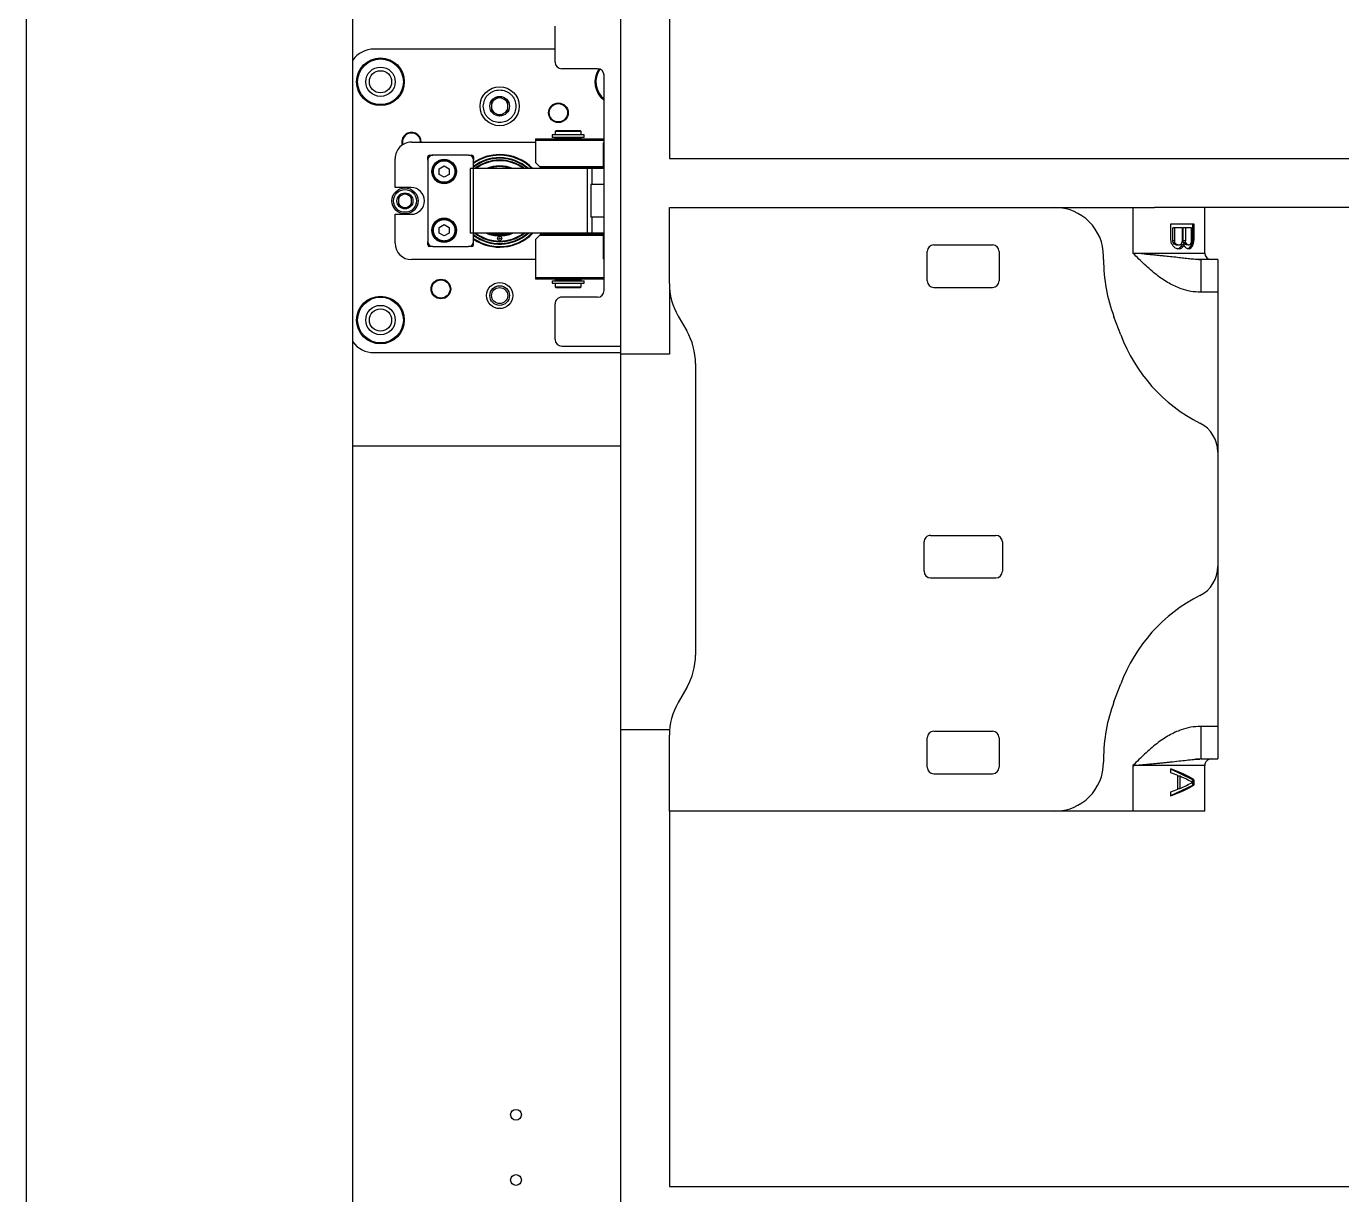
# Model space of a CAD drawing. Header units: millimetres. Extents: x 914 to 910632, y -176 to 682692.
# Drawn here: x 28270.7 to 28673.7, y 7896.4 to 8254.4 of the extents above; entities that cross this region are included whole.
import ezdxf

# ---------------------------------------------------------------- set-up
doc = ezdxf.new("R2010")
doc.units = ezdxf.units.MM
doc.layers.add('画图', color=3, linetype='Continuous', lineweight=30)

# ---------------------------------------------------------------- blocks, each defined once
blk = doc.blocks.new('SDHGSJH')
at = {"color": 7, "linetype": 'Continuous', "lineweight": 30}
for p, q in [((0, -336.74), (0, 336.74)), ((0, -336.74), (0, 336.74)), ((-100, 328.22), (-100, -327.8)), ((-182, 162.21), (-182, 307.21)), ((-197, 302.21), (-407, 302.21)), ((-197, 187.21), (-197, 302.21)), ((-361, 187.21), (-361, 173.21)), ((-361, 187.21), (-339, 187.21)), ((-339, 173.21), (-339, 187.21)), ((-339, 187.21), (-315, 187.21)), ((-315, 187.21), (-197, 187.21)), ((-197, 187.21), (-197, 163.93)), ((-350.61, 182.4), (-357.38, 179.21)), ((-350.61, 182.55), (-350.61, 181.3)), ((-357.68, 177.55), (-357.68, 179.21)), ((-357.68, 179.21), (-357.38, 179.21)), ((-357.38, 177.55), (-357.68, 177.55)), ((-357.38, 179.21), (-357.38, 177.55)), ((-357.38, 177.55), (-350.61, 174.35)), ((-353.39, 176.5), (-353.39, 180.25)), ((-352.73, 180.25), (-353.39, 180.25)), ((-352.73, 180.46), (-352.73, 176.3)), ((-353.39, 176.5), (-352.73, 176.5)), ((-350.61, 175.46), (-350.61, 174.21)), ((-298, 164.71), (-298, 173.71)), ((-278, 175.71), (-296, 175.71)), ((-276, 173.71), (-276, 164.71)), ((-359.78, 171.21), (-365, 171.21)), ((-365, 161.21), (-365, 171.21)), ((-358.33, 171.27), (-359.78, 171.02)), ((-359.78, 161.21), (-359.78, 171.21)), ((-358.38, 171.29), (-359.46, 171.23)), ((-330, 171.28), (-330, 172.21)), ((-365, 161.21), (-359.78, 161.21)), ((-365, 112.21), (-365, 161.21)), ((-278, 162.71), (-296, 162.71)), ((-182, 162.21), (-197, 162.21)), ((-182, 47.21), (-182, 162.21)), ((-333.18, 153.72), (-335.25, 148.2)), ((-202.32, 149.35), (-199.68, 153.93)), ((-205, 50.07), (-205, 139.35)), ((-299, 104.71), (-299, 113.71)), ((-277, 115.71), (-297, 115.71)), ((-275, 113.71), (-275, 104.71)), ((-365, 77.21), (-365, 112.21)), ((-277, 102.71), (-297, 102.71)), ((-365, 28.21), (-365, 77.21)), ((-100, 75.21), (-182, 75.21)), ((-197, 47.21), (-182, 47.21)), ((-197, 25.5), (-197, 47.21)), ((-182, -152.79), (-182, 47.21)), ((-106.5, 46.71), (-182, 46.71)), ((-164, 44.71), (-182, 44.71)), ((-335.25, 41.22), (-333.18, 35.7)), ((-162, 42.71), (-162, 31.71)), ((-199.68, 35.5), (-202.32, 40.07)), ((-365, 28.21), (-359.78, 28.21)), ((-365, 18.21), (-365, 28.21)), ((-359.78, 18.21), (-359.78, 28.21)), ((-175, 29.71), (-164, 29.71)), ((-298, 15.71), (-298, 24.71)), ((-278, 26.71), (-296, 26.71)), ((-276, 24.71), (-276, 15.71)), ((-197, 25.5), (-197, 2.21)), ((-177, 27.71), (-177, -38.29)), ((-177, 24.21), (-156, 24.21)), ((-170.88, 25.46), (-170.88, 24.66)), ((-161.12, 25.46), (-170.88, 25.46)), ((-161.12, 24.66), (-170.88, 24.66)), ((-169.77, 26.71), (-169.97, 26.51)), ((-169.97, 26.51), (-169.97, 25.46)), ((-162.03, 26.51), (-169.97, 26.51)), ((-169.97, 24.46), (-169.97, 24.21)), ((-162.03, 24.46), (-169.97, 24.46)), ((-162.23, 26.71), (-169.77, 26.71)), ((-169.75, 24.66), (-169.75, 24.46)), ((-162.25, 24.46), (-162.25, 24.66)), ((-162.03, 26.51), (-162.23, 26.71)), ((-162.03, 25.46), (-162.03, 26.51)), ((-162.03, 24.21), (-162.03, 24.46)), ((-161.12, 24.66), (-161.12, 25.46)), ((-156, 23.71), (-156, 24.21)), ((-156, 23.71), (-177, 23.71)), ((-156, 12), (-156, 23.71)), ((-365, 18.21), (-359.78, 18.21)), ((-361, 16.21), (-361, 2.21)), ((-359.78, 18.4), (-358.33, 18.15)), ((-339, 2.21), (-339, 16.21)), ((-330, 18.15), (-330, 17.21)), ((-176.72, 17.86), (-177, 18.15)), ((-177, 17.86), (-176.72, 17.86)), ((-176.72, 10.86), (-176.72, 17.86)), ((-156, 18.21), (-118, 18.21)), ((-357.68, 7.21), (-357.68, 12.21)), ((-357.38, 12.21), (-357.68, 12.21)), ((-357.23, 13.25), (-357.57, 13.25)), ((-357.23, 13.25), (-357.38, 12.21)), ((-357.38, 12.21), (-357.38, 7.21)), ((-356.78, 14.09), (-357.23, 13.25)), ((-356.78, 14.09), (-357.21, 14.09)), ((-356.96, 12.42), (-356.96, 8.46)), ((-356.18, 14.71), (-356.78, 14.09)), ((-356.18, 14.71), (-356.71, 14.71)), ((-356.32, 14.92), (-355.78, 14.92)), ((-355.92, 13.67), (-356.19, 13.67)), ((-355.76, 14.91), (-356.18, 14.71)), ((-355.92, 13.67), (-355.28, 13.67)), ((-355.5, 13.46), (-354.83, 13.46)), ((-355.28, 13.67), (-354.83, 13.46)), ((-355.22, 13.05), (-354.53, 13.05)), ((-355.07, 8.46), (-355.07, 12.42)), ((-355.07, 12.42), (-354.38, 12.42)), ((-354.83, 13.46), (-354.53, 13.05)), ((-354.63, 13.67), (-354.48, 14.09)), ((-354.63, 13.67), (-353.92, 13.67)), ((-354.53, 13.05), (-354.38, 12.42)), ((-353.77, 14.09), (-354.48, 14.09)), ((-354.38, 12.42), (-354.38, 8.46)), ((-354.18, 12.42), (-354.18, 8.46)), ((-353.77, 14.09), (-353.92, 13.67)), ((-353.17, 14.71), (-353.86, 14.71)), ((-353.17, 14.71), (-353.77, 14.09)), ((-353.39, 14.92), (-352.56, 14.92)), ((-352.73, 13.67), (-353.22, 13.67)), ((-352.72, 14.92), (-353.17, 14.71)), ((-352.12, 13.67), (-352.73, 13.67)), ((-352.22, 13.46), (-351.67, 13.46)), ((-352.12, 13.67), (-351.67, 13.46)), ((-351.87, 13.05), (-351.37, 13.05)), ((-351.7, 8.46), (-351.7, 12.42)), ((-351.7, 12.42), (-351.22, 12.42)), ((-351.67, 13.46), (-351.37, 13.05)), ((-351.37, 13.05), (-351.22, 12.42)), ((-351.22, 12.42), (-351.22, 8.46)), ((-350.61, 12.21), (-350.61, 7.21)), ((-278, 13.71), (-296, 13.71)), ((-137, 13.71), (-137, 12.71)), ((-137, 12.71), (-137, 10.11)), ((-136.5, 14.21), (-135.5, 14.21)), ((-124.5, 14.21), (-135.5, 14.21)), ((-124.5, 14.21), (-123.5, 14.21)), ((-123, 13.71), (-123, 12.71)), ((-123, -12.29), (-123, 12.71)), ((-113, 13.21), (-113, 4.31)), ((-356.96, 8.46), (-355.07, 8.46)), ((-355.07, 8.46), (-354.38, 8.46)), ((-354.18, 8.46), (-351.7, 8.46)), ((-351.7, 8.46), (-351.22, 8.46)), ((-177, 10.58), (-176.72, 10.86)), ((-177, 10.86), (-176.72, 10.86)), ((-157.6, 10.26), (-177, 10.26)), ((-177, 10.11), (-173.22, 10.11)), ((-176.82, 10.76), (-157.19, 10.76)), ((-173.22, 5.21), (-173.22, 10.11)), ((-173.22, 10.11), (-171.96, 10.11)), ((-171.96, 10.11), (-171.96, -9.69)), ((-171.96, 10.11), (-137.01, 10.11)), ((-169.97, 10.26), (-169.97, 10.11)), ((-162.03, 10.11), (-162.03, 10.26)), ((-157.72, 10.11), (-157.6, 10.26)), ((-157.6, 10.26), (-157.19, 10.76)), ((-137.01, 10.11), (-137.01, -9.69)), ((-137.01, 10.11), (-135.95, 10.11)), ((-135.95, -9.69), (-135.95, 10.11)), ((-129.5, 10.08), (-128, 10.94)), ((-129.5, 8.35), (-129.5, 10.08)), ((-128, 7.48), (-129.5, 8.35)), ((-128, 10.94), (-126.5, 10.08)), ((-126.5, 8.35), (-128, 7.48)), ((-126.5, 10.08), (-126.5, 8.35)), ((-350.61, 7.21), (-357.68, 7.21)), ((-177, 5.21), (-173.22, 5.21)), ((-173.22, 5.21), (-172.91, 5.21)), ((-172.91, -4.79), (-172.91, 5.21)), ((-113, 4.31), (-117.9, 4.31)), ((-407, 2.21), (-345.56, 2.21)), ((-339, 2.21), (-345.56, 2.21)), ((-315, 2.21), (-339, 2.21)), ((-197, 2.21), (-315, 2.21)), ((-117.9, -3.89), (-113, -3.89)), ((-113, -3.89), (-113, -12.79)), ((-177, -4.79), (-173.22, -4.79)), ((-173.22, -9.69), (-173.22, -4.79)), ((-173.22, -4.79), (-172.91, -4.79)), ((-129.5, -7.92), (-128, -7.06)), ((-129.5, -9.65), (-129.5, -7.92)), ((-128, -7.06), (-126.5, -7.92)), ((-126.5, -7.92), (-126.5, -9.65)), ((-177, -9.69), (-173.22, -9.69)), ((-177, -9.84), (-157.6, -9.84)), ((-176.72, -10.44), (-177, -10.15)), ((-176.72, -10.44), (-177, -10.44)), ((-157.19, -10.34), (-176.82, -10.34)), ((-176.72, -17.44), (-176.72, -10.44)), ((-173.22, -9.69), (-171.96, -9.69)), ((-171.96, -9.69), (-137.01, -9.69)), ((-169.97, -9.69), (-169.97, -9.84)), ((-162.03, -9.84), (-162.03, -9.69)), ((-157.6, -9.84), (-157.72, -9.69)), ((-157.19, -10.34), (-157.6, -9.84)), ((-156, -18.29), (-156, -11.57)), ((-137.01, -9.69), (-135.95, -9.69)), ((-137, -9.69), (-137, -12.29)), ((-128, -10.52), (-129.5, -9.65)), ((-126.5, -9.65), (-128, -10.52)), ((-197, -12.79), (-407, -12.79)), ((-197, -127.79), (-197, -12.79)), ((-137, -13.29), (-137, -12.29)), ((-135.5, -13.79), (-136.5, -13.79)), ((-135.5, -13.79), (-124.5, -13.79)), ((-123.5, -13.79), (-124.5, -13.79)), ((-123, -12.29), (-123, -13.29)), ((-177, -17.72), (-176.72, -17.44)), ((-176.72, -17.44), (-177, -17.44)), ((-177, -18.29), (-156, -18.29)), ((-156, -18.79), (-177, -18.79)), ((-170.88, -19.24), (-170.88, -20.04)), ((-170.88, -19.24), (-161.12, -19.24)), ((-170.88, -20.04), (-161.12, -20.04)), ((-169.97, -18.79), (-169.97, -19.04)), ((-169.97, -19.04), (-162.03, -19.04)), ((-169.97, -20.04), (-169.97, -21.09)), ((-169.75, -19.04), (-169.75, -19.24)), ((-162.25, -19.24), (-162.25, -19.04)), ((-162.03, -19.04), (-162.03, -18.79)), ((-162.03, -21.09), (-162.03, -20.04)), ((-161.12, -20.04), (-161.12, -19.24)), ((-118, -17.79), (-156, -17.79)), ((-156, -18.79), (-156, -18.29)), ((-169.97, -21.09), (-169.77, -21.29)), ((-169.97, -21.09), (-162.03, -21.09)), ((-169.77, -21.29), (-162.23, -21.29)), ((-162.23, -21.29), (-162.03, -21.09)), ((-175, -40.29), (-164, -40.29)), ((-162, -42.29), (-162, -53.29)), ((-162, -46.29), (-106.5, -46.29))]:
    blk.add_line(p, q, dxfattribs=at)
at = {"color": 8, "linetype": 'Continuous', "lineweight": 30}
for p, q in [((-361, 173.21), (-339, 173.21)), ((-359.45, 171.23), (-358.27, 171.28)), ((-339, 16.21), (-361, 16.21))]:
    blk.add_line(p, q, dxfattribs=at)
at = {"color": 7, "linetype": 'Continuous', "lineweight": 30, "flags": 128}
for points in [[(-145, 10.71), (-146.93, 10.53), (-148.5, 10.11)], [(-145, 10.51), (-146.89, 10.34), (-147.84, 10.11)], [(-141.5, 10.11), (-143.07, 10.53), (-145, 10.71)], [(-142.16, 10.11), (-143.11, 10.34), (-145, 10.51)]]:
    blk.add_lwpolyline(points, dxfattribs=at)
at = {"color": 7, "linetype": 'Continuous', "lineweight": 30}
for centre, radius in [((-150, 300.21), 1.65), ((-150, 280.21), 1.65), ((-108.5, 36.71), 7.3), ((-108.5, 36.71), 7), ((-108.5, 36.71), 4.5), ((-108.5, 36.71), 3.4), ((-145, 29.21), 4), ((-145, 29.21), 3), ((-145, 29.21), 2.46), ((-127, 27.21), 3), ((-127, 27.21), 2.8), ((-145, 11.71), 0.625), ((-128, 9.21), 3.75), ((-128, 9.21), 3.5), ((-116, 0.21), 4), ((-116, 0.21), 3.5), ((-116, 0.21), 2.45), ((-128, -8.79), 3.75), ((-128, -8.79), 3.5), ((-163, -26.79), 3), ((-163, -26.79), 2.8), ((-145, -28.79), 6), ((-145, -28.79), 3), ((-108.5, -36.29), 7.3), ((-108.5, -36.29), 7), ((-108.5, -36.29), 4.5), ((-108.5, -36.29), 3.4)]:
    blk.add_circle(centre, radius, dxfattribs=at)
for centre, radius, start, end in [((-315, 172.21), 15, 90, 180), ((-296, 173.71), 2, 90, 180), ((-278, 173.71), 2, 0, 90), ((-363, 173.21), 2, 270, 0), ((-380, 171.28), 50, 339.444, 0), ((-296, 164.71), 2, 180, 270), ((-278, 164.71), 2, 270, 0), ((-217, 163.93), 20, 330, 0), ((-185, 139.35), 20, 150, 180), ((-382.07, 165.76), 50, 296.8187, 339.444), ((-355, 112.21), 10, 116.8187, 180), ((-297, 113.71), 2, 90, 180), ((-277, 113.71), 2, 0, 90), ((-297, 104.71), 2, 180, 270), ((-277, 104.71), 2, 270, 0), ((-355, 77.21), 10, 180, 243.1813), ((-382.07, 23.67), 50, 20.556, 63.1813), ((-185, 50.07), 20, 180, 210), ((-164, 42.71), 2, 0, 90), ((-106.5, 38.71), 8, 35.6591, 90), ((-380, 18.15), 50, 0, 20.556), ((-217, 25.5), 20, 0, 30), ((-175, 27.71), 2, 90, 180), ((-164, 31.71), 2, 270, 0), ((-296, 24.71), 2, 90, 180), ((-278, 24.71), 2, 0, 90), ((-363, 16.21), 2, 0, 90), ((-315, 17.21), 15, 180, 270), ((-118, 13.21), 5, 0, 90), ((-296, 15.71), 2, 180, 270), ((-278, 15.71), 2, 270, 0), ((-145, 0.21), 14.19, 55.6771, 135.7514), ((-145, 0.21), 14, 55.1501, 134.9971), ((-145, 0.21), 13.25, 52.8594, 131.6542), ((-145, 0.21), 13.05, 52.1913, 130.6572), ((-145, 0.21), 12.5, 52.3728, 127.6272), ((-145, 0.21), 12.3, 53.5985, 126.4015), ((-136.5, 13.71), 0.5, 90, 180), ((-135.5, 12.71), 1.5, 90, 180), ((-124.5, 12.71), 1.5, 0, 90), ((-123.5, 13.71), 0.5, 0, 90), ((-145, 0.21), 16.12, 133.0301, 139.1208), ((-145, 0.21), 10.7, 90, 112.2964), ((-145, 0.21), 10.1, 78.5788, 101.4212), ((-145, 0.21), 10.7, 67.7036, 90), ((-117.9, 0.21), 4.1, 90, 270), ((-116, 0.21), 2.08, 135.4517, 164.5483), ((-116, 0.21), 2.07, 75.4517, 104.5483), ((-116, 0.21), 2.08, 15.4517, 44.5483), ((-116, 0.21), 2.08, 195.4517, 224.5483), ((-116, 0.21), 2.07, 255.4517, 284.5483), ((-116, 0.21), 2.08, 315.4517, 344.5483), ((-145, 0.21), 16.12, 220.8792, 226.9699), ((-145, 0.21), 14.19, 224.2486, 270), ((-145, 0.21), 14, 225.0029, 270), ((-145, 0.21), 13.25, 228.3458, 270), ((-145, 0.21), 13.05, 229.3428, 270), ((-145, 0.21), 12.5, 232.3728, 270), ((-145, 0.21), 12.3, 233.5985, 270), ((-145, 0.21), 10.7, 247.7036, 292.2964), ((-145, 0.21), 10.5, 250.537, 289.463), ((-145, 0.21), 12.5, 270, 307.6272), ((-145, 0.21), 12.3, 270, 306.4015), ((-145, 0.21), 13.05, 270, 307.8087), ((-145, 0.21), 13.25, 270, 307.1406), ((-145, 0.21), 14, 270, 304.8499), ((-145, 0.21), 14.19, 270, 304.3229), ((-135.5, -12.29), 1.5, 180, 270), ((-136.5, -13.29), 0.5, 180, 270), ((-124.5, -12.29), 1.5, 270, 0), ((-123.5, -13.29), 0.5, 270, 0), ((-118, -12.79), 5, 270, 0), ((-118, -17.79), 3, 180, 17.4576), ((-118, -17.79), 2.8, 180, 270), ((-118, -17.79), 2.8, 270, 16.2602), ((-145, -28.79), 2.55, 131.3649, 168.6351), ((-145, -28.79), 2.55, 71.3649, 108.6351), ((-145, -28.79), 2.55, 11.3649, 48.6351), ((-181.5, -36.29), 7.3, 327.0987, 51.9435), ((-181.5, -36.29), 7, 326.3137, 49.9948), ((-145, -28.79), 2.55, 191.3649, 228.6351), ((-145, -28.79), 2.55, 251.3649, 288.6351), ((-145, -28.79), 2.55, 311.3649, 348.6351), ((-175, -38.29), 2, 180, 270), ((-164, -42.29), 2, 0, 90), ((-106.5, -38.29), 8, 270, 324.3409)]:
    blk.add_arc(centre, radius, start, end, dxfattribs=at)
for centre, major_axis, ratio, start_param, end_param in [((-339, 180.88), (-21.97, -5.46), 0.222648, 5.213182, 5.671735), ((-339, 175.88), (-21.97, 5.46), 0.222648, 0.611451, 1.070003), ((-339, 179.73), (-21.97, -5.34), 0.218533, 5.372125, 5.634447), ((-339, 177.02), (-21.97, 5.34), 0.218533, 0.648739, 0.91106), ((-339, 179.66), (-21.97, -5.34), 0.218533, 5.215446, 5.333273), ((-339, 177.09), (-21.97, 5.34), 0.218533, 0.949912, 1.067739), ((-339, 36.69), (-15.88, -107.68), 0.141419, 4.952593, 4.962513), ((-339, 19.5), (-19.09, -27.72), 0.394462, 5.167401, 5.197033), ((-339, 17.13), (-21.33, -13.87), 0.388181, 5.400959, 5.440213), ((-339, 23.36), (-16.43, -64.52), 0.226815, 4.930336, 4.940141), ((-339, 16.48), (-20.41, -19.81), 0.414084, 5.256307, 5.275871), ((-339, 15.79), (-21.97, -5.34), 0.218533, 5.565909, 5.595193), ((-339, 14.47), (-21.97, -5.34), 0.218533, 5.556172, 5.585418), ((-339, 13.01), (-21.97, 5.34), 0.218533, 0.746457, 0.775559), ((-339, 14.33), (-21.97, 5.34), 0.218533, 0.756165, 0.785246), ((-339, 12.11), (-20.41, 19.81), 0.414084, 1.10467, 1.12404), ((-339, 13.85), (-21.33, 13.87), 0.388181, 0.97948, 1.018189), ((-339, 10.23), (16.43, -64.52), 0.226815, 4.611168, 4.620846), ((-339, 13.46), (17.41, -42.73), 0.314774, 4.570346, 4.580018), ((-339, 14.01), (-21.33, -13.87), 0.388181, 5.206955, 5.245653), ((-339, 10.86), (-16.43, -64.52), 0.226815, 4.736221, 4.745896), ((-339, 12.32), (-20.41, -19.81), 0.414084, 5.062395, 5.081756), ((-339, 14.4), (-21.97, -5.34), 0.218533, 5.372125, 5.401189), ((-339, 13.08), (-21.97, -5.34), 0.218533, 5.362425, 5.391506), ((-339, 14.47), (-21.97, 5.34), 0.218533, 0.949912, 0.979159), ((-339, 15.79), (-21.97, 5.34), 0.218533, 0.959649, 0.988933), ((-339, 16.48), (-20.41, 19.81), 0.414084, 1.30827, 1.327833), ((-339, 17.13), (-21.33, 13.87), 0.388181, 1.183167, 1.22242), ((-339, 23.36), (16.43, -64.52), 0.226815, 4.814961, 4.824766), ((-339, 19.5), (19.09, -27.72), 0.394462, 4.636825, 4.666457), ((-339, 36.69), (15.88, -107.68), 0.141419, 4.910897, 4.920817)]:
    blk.add_ellipse(centre, major_axis=major_axis, ratio=ratio, start_param=start_param, end_param=end_param, dxfattribs=at)
for points, knots in [([(-359.78, 161.21), (-358.76, 161.27), (-356.7, 161.38), (-354.08, 162.13), (-351.88, 163.02), (-350.05, 163.97), (-348.17, 165.13), (-346.27, 166.5), (-344.38, 168.06), (-342.58, 169.69), (-340.8, 171.41), (-339.62, 172.6), (-339, 173.21)], [0, 0, 0, 0, 0.1248842, 0.2498093, 0.3295781, 0.4127365, 0.4998463, 0.5989042, 0.6978826, 0.7965828, 0.8941547, 1, 1, 1, 1]), ([(-359.78, 28.21), (-358.76, 28.15), (-356.7, 28.04), (-354.08, 27.29), (-351.88, 26.4), (-350.05, 25.46), (-348.17, 24.3), (-346.27, 22.92), (-344.38, 21.37), (-342.58, 19.74), (-340.8, 18.01), (-339.62, 16.83), (-339, 16.21)], [0, 0, 0, 0, 0.1248841, 0.2498078, 0.3295783, 0.4127366, 0.4998438, 0.5989016, 0.6978829, 0.796583, 0.8941514, 1, 1, 1, 1]), ([(-359.78, 18.21), (-359.23, 18.19), (-358.1, 18.16), (-356.36, 17.97), (-354.55, 17.77), (-352.58, 17.54), (-350.87, 17.36), (-349.45, 17.21), (-348.43, 17.1), (-347.33, 16.99), (-346.13, 16.87), (-344.5, 16.72), (-342.13, 16.5), (-340.15, 16.32), (-339, 16.21)], [0, 0, 0, 0, 0.097751, 0.197308, 0.294104, 0.391163, 0.500035, 0.543945, 0.590909, 0.64092, 0.693981, 0.750089, 0.854593, 1, 1, 1, 1]), ([(-131.3, 9.21), (-131.26, 9.63), (-131.19, 10.27), (-130.78, 11.04), (-130.35, 11.56), (-129.82, 11.99), (-129.06, 12.4), (-128.42, 12.47), (-128, 12.51)], [0, 0, 0, 0, 0.239428, 0.369771, 0.499994, 0.63032, 0.760558, 1, 1, 1, 1]), ([(-128, 12.51), (-127.59, 12.47), (-126.94, 12.4), (-126.18, 11.99), (-125.65, 11.56), (-125.22, 11.04), (-124.81, 10.27), (-124.74, 9.63), (-124.7, 9.21)], [0, 0, 0, 0, 0.239441, 0.369779, 0.500008, 0.630337, 0.760573, 1, 1, 1, 1]), ([(-145.13, 11.71), (-145.12, 11.73), (-145.12, 11.76), (-145.09, 11.8), (-145.05, 11.83), (-145.02, 11.84), (-145, 11.84)], [0, 0, 0, 0, 0.2508214, 0.5003118, 0.7508725, 1, 1, 1, 1]), ([(-144.88, 11.71), (-144.88, 11.7), (-144.88, 11.67), (-144.9, 11.64), (-144.92, 11.62), (-144.94, 11.6), (-144.98, 11.59), (-145.01, 11.59), (-145.04, 11.59), (-145.07, 11.61), (-145.1, 11.63), (-145.12, 11.66), (-145.12, 11.7), (-145.13, 11.71)], [0, 0, 0, 0, 0.125531, 0.186851, 0.250248, 0.376511, 0.43754, 0.500399, 0.626674, 0.687794, 0.750688, 0.876264, 1, 1, 1, 1]), ([(-145, 11.84), (-144.98, 11.84), (-144.95, 11.83), (-144.91, 11.8), (-144.88, 11.76), (-144.88, 11.73), (-144.88, 11.71)], [0, 0, 0, 0, 0.250797, 0.499928, 0.750954, 1, 1, 1, 1]), ([(-124.7, 9.21), (-124.74, 8.8), (-124.81, 8.16), (-125.22, 7.39), (-125.65, 6.86), (-126.18, 6.43), (-126.94, 6.04), (-128, 5.83), (-129.06, 6.04), (-129.82, 6.43), (-130.35, 6.86), (-130.78, 7.39), (-131.19, 8.16), (-131.26, 8.8), (-131.3, 9.21)], [0, 0, 0, 0, 0.119723, 0.184884, 0.250003, 0.315166, 0.380278, 0.5, 0.619721, 0.684882, 0.749996, 0.81516, 0.880277, 1, 1, 1, 1]), ([(-116, 2.52), (-116.29, 2.36), (-116.78, 2.07), (-117.49, 1.66), (-117.84, 1.46), (-118, 1.37)], [0, 0, 0, 0, 0.439141, 0.751388, 1, 1, 1, 1]), ([(-118, 1.37), (-118, 1.04), (-118, 0.47), (-118, -0.35), (-118, -0.76), (-118, -0.94)], [0, 0, 0, 0, 0.4391296, 0.7513969, 1, 1, 1, 1]), ([(-114, 1.37), (-114.29, 1.53), (-114.78, 1.82), (-115.49, 2.23), (-115.84, 2.43), (-116, 2.52)], [0, 0, 0, 0, 0.439144, 0.751368, 1, 1, 1, 1]), ([(-114, -0.94), (-114, -0.61), (-114, -0.05), (-114, 0.78), (-114, 1.19), (-114, 1.37)], [0, 0, 0, 0, 0.439131, 0.75135, 1, 1, 1, 1]), ([(-118, -0.94), (-117.71, -1.11), (-117.22, -1.39), (-116.51, -1.8), (-116.16, -2.01), (-116, -2.1)], [0, 0, 0, 0, 0.439141, 0.751388, 1, 1, 1, 1]), ([(-116, -2.1), (-115.71, -1.93), (-115.22, -1.65), (-114.51, -1.24), (-114.16, -1.03), (-114, -0.94)], [0, 0, 0, 0, 0.439144, 0.751368, 1, 1, 1, 1]), ([(-131.3, -8.79), (-131.26, -8.37), (-131.19, -7.73), (-130.78, -6.96), (-130.35, -6.44), (-129.82, -6.01), (-129.06, -5.6), (-128.42, -5.53), (-128, -5.49)], [0, 0, 0, 0, 0.239449, 0.369771, 0.499993, 0.630333, 0.760559, 1, 1, 1, 1]), ([(-128, -5.49), (-127.59, -5.53), (-126.94, -5.6), (-126.18, -6.01), (-125.65, -6.44), (-125.22, -6.96), (-124.81, -7.73), (-124.74, -8.37), (-124.7, -8.79)], [0, 0, 0, 0, 0.239441, 0.369779, 0.500007, 0.630336, 0.760551, 1, 1, 1, 1]), ([(-124.7, -8.79), (-124.74, -9.2), (-124.81, -9.84), (-125.22, -10.61), (-125.65, -11.14), (-126.18, -11.57), (-126.94, -11.96), (-128, -12.17), (-129.06, -11.96), (-129.82, -11.57), (-130.35, -11.14), (-130.78, -10.61), (-131.19, -9.84), (-131.26, -9.2), (-131.3, -8.79)], [0, 0, 0, 0, 0.119723, 0.184884, 0.250003, 0.315166, 0.380279, 0.500001, 0.619722, 0.684889, 0.749995, 0.81516, 0.880277, 1, 1, 1, 1]), ([(-150, -28.79), (-149.93, -28.16), (-149.83, -27.19), (-149.21, -26.03), (-148.56, -25.23), (-147.76, -24.58), (-146.6, -23.96), (-145.63, -23.85), (-145, -23.79)], [0, 0, 0, 0, 0.239457, 0.368353, 0.499998, 0.631639, 0.760543, 1, 1, 1, 1]), ([(-145, -23.79), (-144.37, -23.85), (-143.4, -23.96), (-142.24, -24.58), (-141.44, -25.23), (-140.79, -26.03), (-140.17, -27.19), (-140.07, -28.16), (-140, -28.79)], [0, 0, 0, 0, 0.239458, 0.368362, 0.500001, 0.631647, 0.760543, 1, 1, 1, 1]), ([(-145, -25.9), (-145.36, -26.11), (-145.97, -26.46), (-146.86, -26.98), (-147.3, -27.23), (-147.5, -27.34)], [0, 0, 0, 0, 0.439133, 0.751385, 1, 1, 1, 1]), ([(-147.5, -27.34), (-147.5, -27.76), (-147.5, -28.46), (-147.5, -29.49), (-147.5, -30), (-147.5, -30.23)], [0, 0, 0, 0, 0.439155, 0.751396, 1, 1, 1, 1]), ([(-142.5, -27.34), (-142.86, -27.14), (-143.47, -26.78), (-144.36, -26.27), (-144.8, -26.01), (-145, -25.9)], [0, 0, 0, 0, 0.439135, 0.751384, 1, 1, 1, 1]), ([(-142.5, -30.23), (-142.5, -29.82), (-142.5, -29.11), (-142.5, -28.08), (-142.5, -27.57), (-142.5, -27.34)], [0, 0, 0, 0, 0.4391172, 0.751359, 1, 1, 1, 1]), ([(-140, -28.79), (-140.07, -29.42), (-140.17, -30.38), (-140.79, -31.55), (-141.44, -32.35), (-142.24, -33), (-143.4, -33.6), (-145, -33.91), (-146.6, -33.6), (-147.76, -33), (-148.56, -32.35), (-149.21, -31.55), (-149.83, -30.38), (-149.93, -29.42), (-150, -28.79)], [0, 0, 0, 0, 0.119728, 0.184182, 0.250004, 0.315818, 0.380273, 0.5, 0.619726, 0.684181, 0.749996, 0.815818, 0.880272, 1, 1, 1, 1]), ([(-147.5, -30.23), (-147.14, -30.44), (-146.53, -30.79), (-145.64, -31.31), (-145.2, -31.56), (-145, -31.67)], [0, 0, 0, 0, 0.439144, 0.75139, 1, 1, 1, 1]), ([(-145, -31.67), (-144.64, -31.47), (-144.03, -31.11), (-143.14, -30.6), (-142.7, -30.34), (-142.5, -30.23)], [0, 0, 0, 0, 0.439142, 0.751389, 1, 1, 1, 1])]:
    blk.add_open_spline(points, degree=3, knots=knots, dxfattribs=at)
at = {"color": 8, "linetype": 'Continuous', "lineweight": 30}
blk.add_open_spline([(-339, 173.21), (-339.62, 173.16), (-340.77, 173.05), (-342.36, 172.9), (-343.7, 172.78), (-345.05, 172.65), (-346.43, 172.52), (-347.88, 172.38), (-349.19, 172.24), (-350.97, 172.06), (-353.05, 171.83), (-355.44, 171.56), (-357.16, 171.35), (-358.13, 171.3), (-358.38, 171.29)], degree=3, knots=[0, 0, 0, 0, 0.0847256, 0.1583073, 0.2207532, 0.2720499, 0.3478345, 0.4184417, 0.483869, 0.5441064, 0.6901434, 0.8160856, 0.9520991, 1, 1, 1, 1], dxfattribs=at)

msp = doc.modelspace()

# ---------------------------------------------------------------- block references
at = {"layer": '画图', "color": 4, "lineweight": 30, "rotation": 180}
msp.add_blockref('SDHGSJH', (28270.737, 8201.125), dxfattribs=at)

doc.saveas('drawing.dxf')
